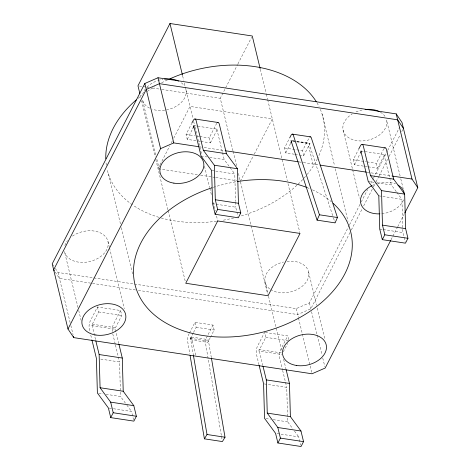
<?xml version="1.0" encoding="UTF-8"?>
<svg xmlns="http://www.w3.org/2000/svg" width="470" height="470" viewBox="0 0 470 470"><rect width="100%" height="100%" fill="white"/><g stroke="black" fill="none" stroke-linecap="round" stroke-linejoin="round"><path stroke-width="0.35" stroke-dasharray="2.35 1.76" d="M159.694 165.493L158.026 168.736L197.735 174.764M160.029 164.847L169.694 146.023M171.362 142.774L172.361 140.83M173.694 138.233L190.027 106.426L272.324 118.916L253.659 155.264M97.425 306.998L98.618 311.933L91.585 325.628L114.733 329.141L121.765 315.446L120.573 310.511L97.425 306.998L90.334 320.804A5.769 2.139 -81.4 0 0 89.259 328.882L90.105 332.39M195.908 140.683L187.23 139.367L186.038 134.432L191.513 123.763M187.23 139.367L192.882 128.363M232.956 150.753L220.266 98.306L237.597 64.555M237.932 63.902L251.597 37.289M120.573 310.511L113.481 324.318A5.769 2.139 -81.4 0 0 112.295 331.832M200.972 141.452L210.378 142.88L209.185 137.945L216.27 124.139A5.769 2.139 -81.4 0 1 216.84 123.24M210.378 142.88L217.41 129.191L197.153 126.119M240.329 181.232L253.33 155.917M189.193 333.618L188.552 334.869A4.676 1.733 -81.4 0 0 187.736 337.331L187.636 337.895A4.676 1.733 -81.4 0 0 187.606 341.061L189.827 353.998M189.516 332.989L194.985 322.338L212.986 325.07L214.179 330.011L210.836 336.52M294.349 154.231L285.707 152.915L284.514 147.98L289.344 138.585M193.223 333.036L189.821 339.657L207.822 342.389L210.501 337.172M193.552 332.396L196.178 327.273L194.985 322.338M285.707 152.915L290.389 143.797M212.986 325.07L206.553 337.601A4.676 1.733 -81.4 0 0 205.737 340.063L205.643 340.627A4.676 1.733 -81.4 0 0 205.607 343.793L221.417 435.813M299.39 154.994L303.714 155.652L302.521 150.711L308.954 138.186M303.714 155.652L310.071 143.268L296.388 141.194M367.423 166.715L354.404 164.741L353.211 159.806L358.363 149.766M258.976 364.767L256.432 354.257A5.769 2.139 -81.4 0 1 257.507 346.179L264.598 332.372L265.791 337.307L258.759 351.002L281.906 354.515M354.404 164.741L360.055 153.731M265.321 332.484L287.746 335.886L280.655 349.692A5.769 2.139 -81.4 0 0 279.579 357.77L282.458 369.684M368.145 166.826L377.551 168.254L376.353 163.319L383.444 149.513A5.769 2.139 -81.4 0 1 384.014 148.614M283.287 351.83L287.611 343.411M377.551 168.254L384.583 154.565L362.159 151.158M55.307 268.452L58.01 272.471L296.235 308.631L309.407 302.892L349.192 225.406M349.527 224.754L360.895 202.617M361.23 201.965L367.581 189.592M370.924 183.083L373.268 178.524M373.603 177.871L387.309 151.175M387.644 150.523L399.682 127.082M138.368 290.378L297.669 314.553L310.84 308.813L349.956 232.632M351.296 230.024L362.329 208.539M363.668 205.93L373.027 187.7M373.362 187.048L375.7 182.489M376.035 181.843L378.714 176.632M379.049 175.98L387.738 159.048M389.078 156.445L400.111 134.96M401.779 131.706L403.454 128.445M391.034 239.77L397.391 227.398M397.72 226.746L404.077 214.379M139.408 86.034L145.906 87.021M146.628 87.126L148.796 87.455M152.403 88.002L161.069 89.318M161.792 89.429L220.266 98.306M194.263 125.678L196.431 126.007M292.787 140.648L295.671 141.082M292.446 140.877L309.007 143.391L333.265 217.34M292.922 141.282L309.489 143.791M284.514 147.98L302.521 150.711M186.038 134.432L194.715 135.748M197.612 136.188L199.057 136.406M199.779 136.517L209.185 137.945M353.211 159.806L366.23 161.78M366.953 161.892L376.353 163.319M295.072 154.336L298.673 154.883M198.804 141.123L200.249 141.341M199.832 146.857L201.283 147.081M204.18 147.515L224.454 150.594M299.032 161.915L302.651 162.467M303.373 162.573L319.306 164.993M367.094 172.243L391.716 175.986M201.054 156.069L206.841 156.945M209.732 157.385L224.202 159.583L229.701 167.073M368.227 181.444L374.014 182.319M376.905 182.76L391.369 184.957L396.451 191.872M211.635 170.475L234.783 173.988L235.552 201.413M378.808 195.843L401.956 199.356L402.89 232.562L405.111 241.75M200.62 175.204L212.176 176.955M212.892 177.067L215.06 177.396M215.783 177.507L236.721 180.68M212.569 203.675L215.466 204.115M216.188 204.227L235.717 207.188L236.745 211.43M379.742 229.049L382.639 229.489M383.361 229.601L402.89 232.562M135.472 289.937L59.443 278.399L55.196 272.077M98.618 311.933L121.765 315.446M265.791 337.307L288.938 340.821L287.746 335.886M196.178 327.273L214.179 330.011M190.203 338.3L208.21 341.026M281.383 352.905L258.958 349.498L262.836 365.543M100.75 359.109L119.556 361.965L120.385 391.457M264.31 383.931L286.729 387.339L287.699 421.866L292.781 428.781M98.829 393.202L103.165 393.86M106.061 394.301L120.526 396.492L126.454 404.558M266.002 418.576L270.338 419.234M273.235 419.669L287.699 421.866M109.111 408.072L112.73 408.618M113.452 408.73L131.535 411.473L133.539 419.745M277.006 433.552L298.709 436.847L300.712 445.119M396.874 192.447L401.956 199.356M230.13 167.649L234.783 173.988M294.473 431.084L298.709 436.847M126.877 405.134L131.535 411.473M52.605 264.428L53.762 266.149M333.494 218.033L335.087 222.88M384.014 154.554L389.56 177.466M216.84 129.179L222.386 152.092M400.111 176.003L386.575 120.067A22.325 15.369 -13.6 0 1 371.453 139.19A22.325 15.369 -13.6 0 1 345.103 134.479A22.325 15.369 -13.6 0 1 352.206 113.922M400.793 178.835L403.19 188.746M389.724 178.148L391.369 184.957M343.088 130.202L352.512 169.141M352.682 169.852L359.532 198.175M322.056 114.004L334.622 165.928M335.31 168.777L348.041 221.411M308.643 146.053L313.149 164.688M260.321 69.302L266.155 93.401M266.326 94.112L267.524 99.07M267.694 99.781L287.299 180.797M287.987 183.647L299.86 232.721M308.584 271.954L316.633 305.23M317.321 308.062L325.029 339.928M309.407 302.892L310.84 308.813M311.528 311.669L317.05 334.505M317.227 335.216L322.062 355.203M322.749 358.052L324.823 366.618M296.235 308.631L298.356 317.409M298.532 318.12L311.651 372.357M265.098 282.088L267.835 293.415M268.523 296.247L281.542 350.062M283.633 359.327L285.983 369.056M233.126 151.463L236.557 165.64M238.443 173.436L240.158 180.521M240.499 181.943L267.688 294.326M282.629 370.384L285.355 381.658M285.531 382.369L286.729 387.339M222.551 152.774L224.202 159.583M236.915 212.135L237.938 216.376M182.654 75.946L183.682 80.2M184.369 83.037L192.994 118.646M193.64 121.36L194.363 124.315M195.05 127.147L201.724 154.795M204.479 166.174L209.643 187.512M209.814 188.223L211.535 195.338M213.257 202.447L215.319 210.983M216.523 215.965L217.557 220.23M155.84 154.983L142.481 99.752A22.325 15.369 -13.6 0 0 149.93 108.312M156.868 159.23L159.265 169.141M140.195 95.028L140.883 97.86M141.57 100.698L155.112 156.692M155.799 159.524L168.007 209.99M168.184 210.707L185.215 281.119M191.249 336.873L195.755 355.514M108.294 173.647L120.514 224.149M121.372 227.709L132.728 274.65M107.977 241.504L109.346 247.167M109.516 247.878L124.25 308.767M118.81 343.682L114.933 327.637L91.785 324.124L95.669 340.168M112.747 333.8L115.291 344.31M115.456 345.009L118.181 356.284M118.358 356.994L119.556 361.965M90.786 335.192L91.803 339.399M78.02 307.574L64.49 251.638A22.325 15.369 -13.6 0 0 93.307 260.468A22.325 15.369 -13.6 0 0 105.521 236.68A22.325 15.369 -13.6 0 0 72.462 236.116M78.707 310.406L81.104 320.323M58.01 272.471L70.148 322.643M70.841 325.498L73.085 334.775M211.353 357.705L208.245 339.622L190.244 336.89L193.352 354.973M221.54 436.53L222.157 440.126M235.576 202.135L235.717 207.188M120.408 392.18L120.526 396.492M287.082 261.391A22.325 15.369 -13.6 0 1 306.969 280.825A22.325 15.369 -13.6 0 1 270.755 289.655M269.68 288.909A22.325 15.369 -13.6 0 1 283.492 262.019M403.595 199.815A22.325 15.369 -13.6 0 1 380.083 213.862M372.322 185.486A22.325 15.369 -13.6 0 1 377.016 183.629M377.715 183.423A22.325 15.369 -13.6 0 1 395.481 183.87M355.972 111.954A22.325 15.369 -13.6 0 1 362.905 109.833M380.342 112.148A22.325 15.369 -13.6 0 1 384.971 116.354M64.86 245.51A22.325 15.369 -13.6 0 1 67.568 240.622M185.967 89.617A22.325 15.369 -13.6 0 1 176.244 106.261A22.325 15.369 -13.6 0 1 152.397 109.304M142.645 94.317A22.325 15.369 -13.6 0 1 145.136 89.294M146.916 87.203A22.325 15.369 -13.6 0 1 157.374 80.711M158.067 80.476A22.325 15.369 -13.6 0 1 163.02 79.26M181.379 82.796A22.325 15.369 -13.6 0 1 184.363 85.91M213.268 187.336A111.038 76.434 -13.6 0 1 236.516 181.696M306.916 187.512A111.038 76.434 -13.6 0 1 309.701 188.646M312.433 189.851A111.038 76.434 -13.6 0 1 331.567 201.93M320.311 109.322A111.038 76.434 -13.6 0 1 317.691 158.237M317.373 158.866A111.038 76.434 -13.6 0 1 307.292 174.276M305.5 176.415A111.038 76.434 -13.6 0 1 303.132 179.07M302.639 179.599A111.038 76.434 -13.6 0 1 297.457 184.763M296.917 185.268A111.038 76.434 -13.6 0 1 239.953 216.317M233.678 217.992A111.038 76.434 -13.6 0 1 222.263 220.359M216.517 221.229A111.038 76.434 -13.6 0 1 159.506 217.498M158.825 217.299A111.038 76.434 -13.6 0 1 133.051 205.249M132.423 204.82A111.038 76.434 -13.6 0 1 107.001 168.842M106.349 165.311A111.038 76.434 -13.6 0 1 105.938 161.727M137.945 98.447A111.038 76.434 -13.6 0 1 141.476 95.621M147.198 91.468A111.038 76.434 -13.6 0 1 154.542 86.768M161.627 82.814A111.038 76.434 -13.6 0 1 167.461 79.935M317.003 102.836A111.038 76.434 -13.6 0 1 319.095 106.69"/><path stroke-width="0.7" d="M309.83 137.04A4.676 1.733 -81.4 0 1 310.053 136.917L310.276 136.852A4.676 1.733 -81.4 0 1 311.328 137.904L337.448 217.528L335.087 222.88L317.08 220.148L319.441 214.796L293.327 135.172A4.676 1.733 -81.4 0 0 292.275 134.12L292.052 134.179A4.676 1.733 -81.4 0 0 290.948 135.448L289.661 137.957M260.151 68.597L252.267 35.99L169.964 23.5L137.969 85.81L139.854 93.606M404.746 213.075L417.783 187.683L402.02 122.523L396.228 113.904L158.002 77.744L144.831 83.49L52.217 263.852L67.98 329.012L73.772 337.63L311.998 373.785L325.17 368.045L390.699 240.423M67.98 329.012L160.593 148.643L173.765 142.904L199.11 146.752M191.836 123.134L193.123 120.626A5.769 2.139 -81.4 0 1 196.166 120.678L203.322 150.247L214.332 165.229L215.301 199.756L217.633 209.409L215.137 214.279L238.284 217.792L240.781 212.922L238.449 203.275L237.479 168.742L226.47 153.761L219.314 124.192A5.769 2.139 -81.4 0 0 217.434 122.676M192.882 128.363L194.263 125.678M118.981 344.375L122.288 358.046L123.222 391.252L133.809 405.657L136.371 416.255L133.874 421.126L110.726 417.613L113.223 412.742L110.662 402.144L100.075 387.738L99.141 354.533L95.833 340.862M290.724 143.15L292.07 140.536M358.686 149.137L360.296 146A5.769 2.139 -81.4 0 1 363.339 146.053L370.495 175.621L381.505 190.603L382.474 225.13L384.807 234.783L382.31 239.653L405.457 243.166L407.954 238.296L405.622 228.643L404.652 194.116L393.643 179.135L386.487 149.566A5.769 2.139 -81.4 0 0 384.607 148.05M360.384 153.085L361.436 151.052M286.154 369.749L289.461 383.42L290.395 416.626L300.976 431.025L303.544 441.63L301.047 446.5L277.899 442.987L280.396 438.116L277.835 427.512L267.248 413.112L266.314 379.907L263.006 366.236M211.476 358.428L225.018 437.229L222.404 441.565L204.403 438.833L207.012 434.497L193.476 355.696M194.868 118.981L218.015 122.494M362.041 144.355L385.189 147.868M292.487 134.132L310.488 136.864M225.177 150.706L298.309 161.803M320.029 165.105L366.371 172.138M392.438 176.091L411.99 179.058L417.783 187.683M203.322 150.247L226.47 153.761M370.495 175.621L393.643 179.135M214.332 165.229L237.479 168.742M381.505 190.603L404.652 194.116M319.441 214.796L337.448 217.528M215.301 199.756L238.449 203.275M382.474 225.13L405.622 228.643M217.633 209.409L240.781 212.922M384.807 234.783L407.954 238.296M99.141 354.533L122.288 358.046M266.314 379.907L289.461 383.42M100.075 387.738L123.222 391.252M267.248 413.112L290.395 416.626M110.662 402.144L133.809 405.657M277.835 427.512L300.976 431.025M113.223 412.742L136.371 416.255M280.396 438.116L303.544 441.63M207.012 434.497L225.018 437.229M403.454 128.445L397.655 119.827L159.436 83.672L146.264 89.412L53.651 269.774L54.42 270.926M291.006 140.659L317.08 220.148M360.866 151.04L368.227 181.444L378.808 195.843L379.742 229.049L382.31 239.653M193.693 125.666L201.054 156.069L211.635 170.475L212.569 203.675L215.137 214.279M396.228 113.904L411.99 179.058M259.146 365.472L263.582 383.826L264.551 418.353L275.561 433.334L277.899 442.987M169.964 23.5L182.483 75.241M158.002 77.744L173.765 142.904M144.831 83.49L160.593 148.643M91.973 340.098L96.415 358.451L97.384 392.979L108.388 407.96L110.726 417.613M73.432 336.203L73.772 337.63M190.074 355.438L204.403 438.833M379.372 213.891A22.325 15.369 -13.6 0 1 360.854 203.622A22.325 15.369 -13.6 0 1 371.688 185.809M397.984 185.08A22.325 15.369 -13.6 0 1 404.218 192.994M365.072 109.504A22.325 15.369 -13.6 0 1 379.126 111.508M164.465 79.06A22.325 15.369 -13.6 0 1 178.518 81.057M333.218 203.398A111.038 76.434 -13.6 0 1 294.884 320.152A111.038 76.434 -13.6 0 1 141.74 300.453A111.038 76.434 -13.6 0 1 211.894 187.788M237.233 181.579A111.038 76.434 -13.6 0 1 306.916 187.512M105.785 158.837A111.038 76.434 -13.6 0 1 136.23 99.904M170.046 78.754A111.038 76.434 -13.6 0 1 316.234 101.579M217.728 220.941L185.732 283.257L268.035 295.748L300.03 233.431L217.728 220.941M296.511 365.472A22.325 15.369 -13.6 0 0 326.227 344.88A22.325 15.369 -13.6 0 0 290.713 339.493A22.325 15.369 -13.6 0 0 296.511 365.472M95.904 335.028A22.325 15.369 -13.6 0 0 125.619 314.436A22.325 15.369 -13.6 0 0 90.105 309.043A22.325 15.369 -13.6 0 0 95.904 335.028M173.894 183.141A22.325 15.369 -13.6 0 0 203.61 162.55A22.325 15.369 -13.6 0 0 168.096 157.156A22.325 15.369 -13.6 0 0 173.894 183.141"/></g></svg>
